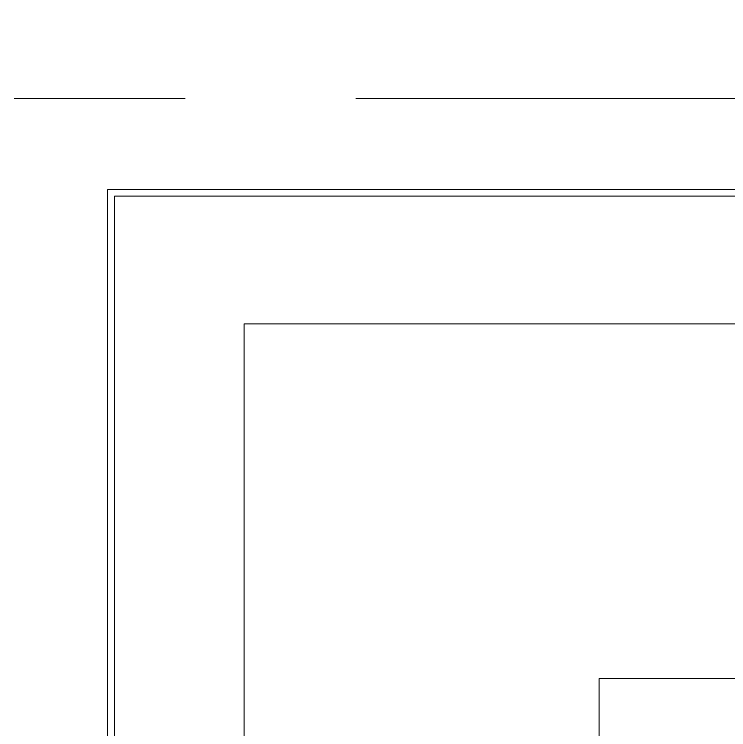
# Model space of a CAD drawing. Header units: inches. Extents: x 0.9 to 36.3, y 0.7 to 23.3.
# Drawn here: x 21.809 to 22.332, y 8.771 to 9.295 of the extents above; entities that cross this region are included whole.
import ezdxf

# ---------------------------------------------------------------- set-up
doc = ezdxf.new("R2010")
doc.units = ezdxf.units.IN
doc.layers.add('Blocks', color=7, linetype='Continuous', lineweight=5, true_color=0x9a9c7f)
doc.layers.add('PDF_Geometry', color=7, linetype='Continuous', lineweight=9, true_color=0x777777)

msp = doc.modelspace()

# ---------------------------------------------------------------- linework, layer by layer
at = {"layer": 'Blocks', "linetype": 'ByBlock'}
msp.add_lwpolyline([(21.92411, 8.36966), (21.92411, 7.99634), (22.23743, 7.99634), (22.23743, 8.80797), (22.8574, 8.80797), (22.23743, 8.80797), (22.23743, 7.99634), (21.92411, 7.99634)], close=True, dxfattribs=at)
at = {"layer": 'PDF_Geometry', "linetype": 'ByBlock'}
for points in [[(21.87744, 8.37133), (21.87744, 9.16629), (22.8574, 9.16629), (22.8574, 9.29462), (22.85574, 9.29462), (22.85574, 9.16629), (22.85574, 9.29462), (22.85574, 9.16629)], [(21.80911, 9.23296), (21.93411, 9.23296)], [(22.0591, 9.23296), (22.55908, 9.23296)], [(22.43075, 9.16629), (21.88244, 9.16629), (21.87744, 9.16629), (21.87744, 9.16463), (21.87744, 9.16129), (21.87744, 8.37133)], [(22.8574, 9.16129), (21.88244, 9.16129), (22.8574, 9.16129)], [(21.88244, 8.37133), (21.88244, 9.16129), (21.88244, 8.37133)], [(21.97744, 8.37133), (21.97744, 9.06796), (22.8574, 9.06796), (21.97744, 9.06796), (21.97744, 8.37133)]]:
    msp.add_lwpolyline(points, dxfattribs=at)

doc.saveas('drawing.dxf')
